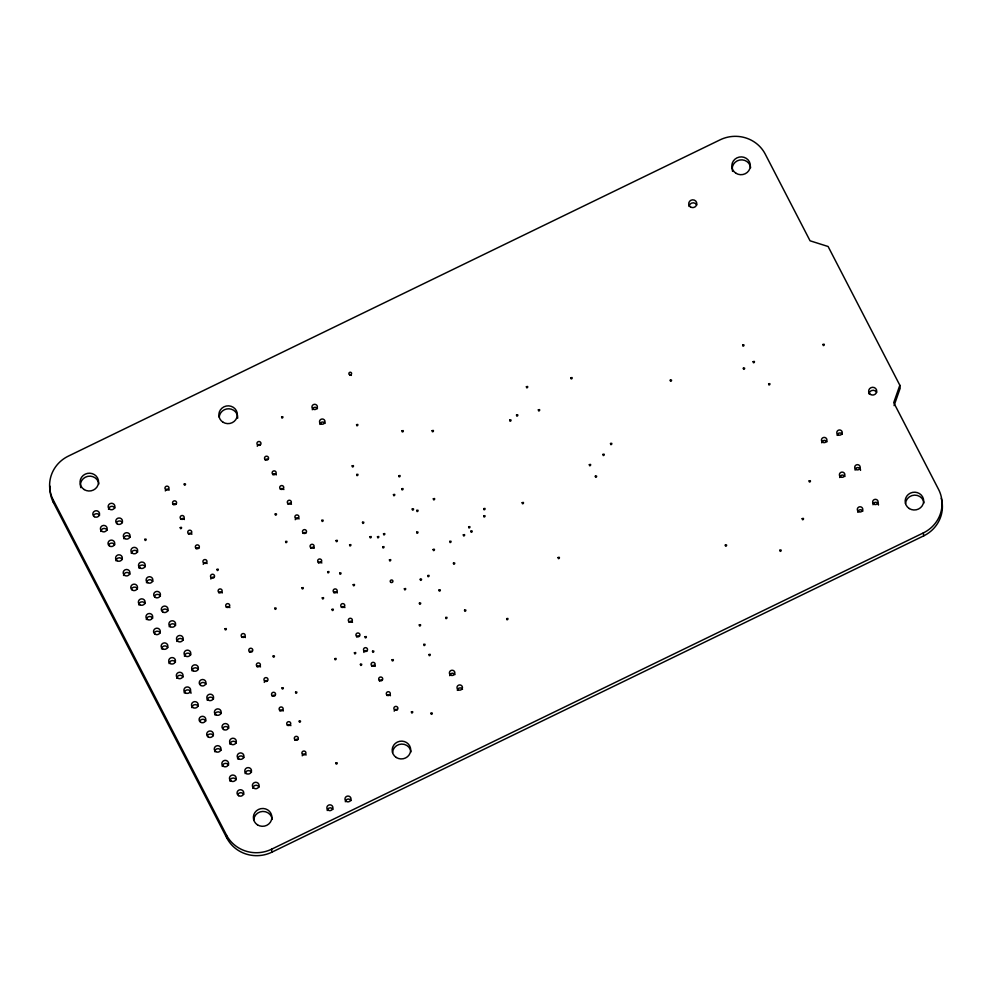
<?xml version="1.0" encoding="UTF-8"?>
<svg xmlns="http://www.w3.org/2000/svg" width="992" height="992" viewBox="0 0 992 992"><rect width="100%" height="100%" fill="white"/><g stroke="black" fill="none" stroke-linecap="round" stroke-linejoin="round"><path stroke-width="1.49" d="M53.444 502.622L53.097 499.67A33.691 32.389 -6.7 0 1 68.336 456.122L720.118 139.822A33.691 32.389 -6.7 0 1 765.229 154.082L810.055 240.796L828.109 246.5L899.831 385.243L893.73 402.665L938.556 489.378A33.691 32.389 -6.7 0 1 923.329 532.927L923.664 535.878L271.882 852.178A33.691 32.389 -6.7 0 1 226.771 837.918L53.444 502.622A33.691 32.389 -6.7 0 1 50.009 486.204M894.077 405.616L900.178 388.194L899.831 385.243M53.097 499.67L226.424 834.966A33.691 32.389 -6.7 0 0 271.535 849.226L923.329 532.927M271.535 849.226L271.882 852.178M226.424 834.966L226.771 837.918M356.599 636.802A2.021 1.947 -6.7 0 1 359.402 636.232M108.922 544.521A3.373 3.236 -6.7 0 1 114.737 544.831M207.179 700.191A3.373 3.236 -6.7 0 1 213.565 698.901M154.616 595.82A3.373 3.236 -6.7 0 1 160.431 596.118M184.264 692.949A3.373 3.236 -6.7 0 1 187.835 689.886A3.373 3.236 -6.7 0 1 190.985 693.309M207.588 735.407A3.373 3.236 -6.7 0 1 213.416 735.717M214.78 714.872A3.373 3.236 -6.7 0 1 221.154 713.595M191.853 707.631A3.373 3.236 -6.7 0 1 198.239 706.341M169.235 626.77A3.373 3.236 -6.7 0 1 175.609 625.493M229.958 744.248A3.373 3.236 -6.7 0 1 236.332 742.958M280.389 489.391A2.021 1.947 -6.7 0 1 283.886 489.564M138.719 604.847A3.373 3.236 -6.7 0 1 145.105 603.558M200.148 683.91A3.373 3.236 -6.7 0 1 205.976 684.22M214.632 751.688A3.373 3.236 -6.7 0 1 221.005 750.398M226.374 607.439A2.021 1.947 -6.7 0 1 229.859 607.625M176.675 678.268A3.373 3.236 -6.7 0 1 183.049 676.978M218.786 592.757A2.021 1.947 -6.7 0 1 222.27 592.943M192.002 670.828A3.373 3.236 -6.7 0 1 198.388 669.538M210.85 579.03A2.021 1.947 -6.7 0 1 213.987 577.505M203.261 564.349A2.021 1.947 -6.7 0 1 207.092 563.568M169.086 663.586A3.373 3.236 -6.7 0 1 175.46 662.296M184.413 656.146A3.373 3.236 -6.7 0 1 190.786 654.856M237.547 758.93A3.373 3.236 -6.7 0 1 243.92 757.64M196.007 548.7A2.021 1.947 -6.7 0 1 198.809 548.142M188.418 534.018A2.021 1.947 -6.7 0 1 191.915 534.204M161.498 648.892A3.373 3.236 -6.7 0 1 167.871 647.615M222.22 766.37A3.373 3.236 -6.7 0 1 228.594 765.08M176.824 641.464A3.373 3.236 -6.7 0 1 183.198 640.175M180.829 519.337A2.021 1.947 -6.7 0 1 184.326 519.523M165.317 490.928A2.021 1.947 -6.7 0 1 169.136 490.147M154.467 632.623A3.373 3.236 -6.7 0 1 160.282 632.921M173.24 504.655A2.021 1.947 -6.7 0 1 176.043 504.085M272.8 474.697A2.021 1.947 -6.7 0 1 276.297 474.883M245.136 773.611A3.373 3.236 -6.7 0 1 251.509 772.322M146.32 619.529A3.373 3.236 -6.7 0 1 152.694 618.239M257.288 446.288A2.021 1.947 -6.7 0 1 260.425 444.763M265.211 460.015A2.021 1.947 -6.7 0 1 268.014 459.457M162.204 610.502A3.373 3.236 -6.7 0 1 168.02 610.799M222.927 727.967A3.373 3.236 -6.7 0 1 228.743 728.277M839.74 477.524A2.74 2.629 -6.7 0 1 844.924 476.47M855.067 470.084A2.74 2.629 -6.7 0 1 857.968 467.592A2.74 2.629 -6.7 0 1 860.523 470.369M821.81 442.829A2.74 2.629 -6.7 0 1 826.993 441.787M837.136 435.389A2.74 2.629 -6.7 0 1 842.32 434.347M319.883 424.427A2.74 2.629 -6.7 0 1 325.054 423.386M312.282 409.746A2.74 2.629 -6.7 0 1 317.465 408.704M449.748 675.664A2.74 2.629 -6.7 0 1 454.931 674.622M457.337 690.358A2.74 2.629 -6.7 0 1 462.52 689.304M237.956 794.146A3.373 3.236 -6.7 0 1 243.772 794.443M394.208 711.177A2.021 1.947 -6.7 0 1 397.346 709.652M386.954 695.528A2.021 1.947 -6.7 0 1 390.451 695.714M379.366 680.847A2.021 1.947 -6.7 0 1 382.168 680.289M287.395 725.487A2.021 1.947 -6.7 0 1 290.879 725.673M252.724 788.293A3.373 3.236 -6.7 0 1 259.11 787.003M200 720.725A3.373 3.236 -6.7 0 1 205.828 721.023M229.809 781.051A3.373 3.236 -6.7 0 1 236.183 779.762M241.85 637.385A2.021 1.947 -6.7 0 1 245.346 637.571M249.438 652.066A2.021 1.947 -6.7 0 1 252.241 651.496M857.671 512.207A2.74 2.629 -6.7 0 1 862.854 511.153M257.027 666.748A2.021 1.947 -6.7 0 1 260.524 666.934M108.512 509.305A3.373 3.236 -6.7 0 1 114.886 508.016M264.281 682.384A2.021 1.947 -6.7 0 1 267.418 680.872M93.744 515.146A3.373 3.236 -6.7 0 1 99.56 515.456M272.217 696.111A2.021 1.947 -6.7 0 1 275.007 695.553M116.659 522.4A3.373 3.236 -6.7 0 1 122.475 522.697M279.806 710.805A2.021 1.947 -6.7 0 1 283.29 710.979M100.775 531.427A3.373 3.236 -6.7 0 1 107.148 530.137M294.984 740.168A2.021 1.947 -6.7 0 1 297.786 739.598M123.69 538.668A3.373 3.236 -6.7 0 1 130.064 537.391M302.238 755.805A2.021 1.947 -6.7 0 1 306.069 755.036M131.279 553.362A3.373 3.236 -6.7 0 1 137.665 552.073M318.345 562.799A2.021 1.947 -6.7 0 1 321.842 562.985M115.952 560.79A3.373 3.236 -6.7 0 1 122.326 559.513M310.756 548.117A2.021 1.947 -6.7 0 1 314.241 548.303M138.868 568.044A3.373 3.236 -6.7 0 1 145.254 566.754M303.168 533.436A2.021 1.947 -6.7 0 1 305.97 532.865M123.541 575.484A3.373 3.236 -6.7 0 1 129.927 574.194M295.244 519.709A2.021 1.947 -6.7 0 1 299.063 518.94M146.456 582.726A3.373 3.236 -6.7 0 1 152.842 581.436M287.978 504.072A2.021 1.947 -6.7 0 1 291.474 504.258M131.688 588.566A3.373 3.236 -6.7 0 1 137.516 588.876M363.853 652.438A2.021 1.947 -6.7 0 1 366.99 650.913M371.777 666.165A2.021 1.947 -6.7 0 1 375.274 666.351M392.547 752.494A9.263 8.903 -6.7 0 1 401.574 744.074A9.263 8.903 -6.7 0 1 410.986 751.936M80.774 487.655A9.263 8.903 -6.7 0 1 87.829 476.334A9.263 8.903 -6.7 0 1 98.853 483.997M869.017 393.923A4.042 3.881 -6.7 0 1 876.668 392.373M219.22 417.198A9.263 8.903 -6.7 0 1 229.053 408.791A9.263 8.903 -6.7 0 1 237.696 418.178M732.555 171.356A9.263 8.903 -6.7 0 1 739.623 160.034A9.263 8.903 -6.7 0 1 750.646 167.698M905.522 503.552A9.263 8.903 -6.7 0 1 914.55 495.132A9.263 8.903 -6.7 0 1 923.974 502.994M941.234 498.244A33.691 32.389 -6.7 0 1 923.664 535.878M253.729 819.863A9.263 8.903 -6.7 0 1 262.768 811.444A9.263 8.903 -6.7 0 1 272.18 819.293M327.211 810.538A3.038 2.914 -6.7 0 1 332.952 809.385M345.315 801.759A3.038 2.914 -6.7 0 1 351.056 800.594M689.068 206.46A4.042 3.881 -6.7 0 1 696.719 204.91M350.002 375.336A1.352 1.29 -6.7 0 1 351.342 375.41M872.997 504.767A2.74 2.629 -6.7 0 1 875.899 502.287A2.74 2.629 -6.7 0 1 878.453 505.052M349.01 622.12A2.021 1.947 -6.7 0 1 352.495 622.306M341.409 607.439A2.021 1.947 -6.7 0 1 344.906 607.612M333.82 592.745A2.021 1.947 -6.7 0 1 337.317 592.931M144.832 539.326C144.82 542.612 147.932 537.986 144.832 539.326M184.202 484.059C184.19 487.345 187.302 482.72 184.202 484.059M180.259 527.558C180.259 530.832 183.359 526.206 180.259 527.558M216.988 569.383C216.975 572.669 220.088 568.044 216.988 569.383M281.604 416.913C281.592 420.199 284.692 415.574 281.604 416.913M225.035 628.754C225.023 632.04 228.123 627.415 225.035 628.754M275.181 514.03C275.181 517.316 278.281 512.69 275.181 514.03M285.609 541.508C285.609 544.794 288.709 540.169 285.609 541.508M274.809 608.22C274.796 611.506 277.909 606.881 274.809 608.22M273.11 656.047C273.098 659.333 276.21 654.708 273.11 656.047M321.842 520.316C321.83 523.59 324.942 518.977 321.842 520.316M356.562 424.65C356.55 427.924 359.662 423.299 356.562 424.65M301.99 587.797C301.977 591.071 305.09 586.458 301.99 587.797M352.172 465.818C352.16 469.104 355.272 464.479 352.172 465.818M282.013 687.878C282.001 691.164 285.113 686.538 282.013 687.878M356.661 474.486C356.649 477.772 359.761 473.147 356.661 474.486M336.065 540.528C336.052 543.814 339.165 539.189 336.065 540.528M327.658 571.727C327.645 575 330.758 570.388 327.658 571.727M322.276 597.829C322.276 601.115 325.376 596.49 322.276 597.829M295.554 692.156C295.542 695.442 298.642 690.816 295.554 692.156M339.698 573.116C339.686 576.389 342.798 571.776 339.698 573.116M349.593 544.806C349.593 548.092 352.693 543.467 349.593 544.806M332.022 609.373C332.01 612.659 335.122 608.034 332.022 609.373M362.489 522.276C362.477 525.562 365.589 520.936 362.489 522.276M299.2 721.122C299.187 724.396 302.3 719.783 299.2 721.122M402.008 430.788C401.996 434.074 405.108 429.449 402.008 430.788M353.202 584.635C353.189 587.921 356.302 583.296 353.202 584.635M369.954 536.734C369.954 540.02 373.054 535.395 369.954 536.734M334.837 658.626C334.825 661.912 337.937 657.287 334.837 658.626M377.493 536.697C377.481 539.983 380.581 535.358 377.493 536.697M398.821 475.726C398.809 479.012 401.909 474.387 398.821 475.726M393.464 494.586C393.464 497.872 396.564 493.247 393.464 494.586M383.52 533.77C383.52 537.044 386.62 532.419 383.52 533.77M401.772 488.758C401.76 492.032 404.872 487.407 401.772 488.758M382.714 546.815C382.714 550.089 385.814 545.464 382.714 546.815M354.429 652.736C354.429 656.022 357.529 651.397 354.429 652.736M432.128 430.64C432.115 433.926 435.228 429.3 432.128 430.64M389.447 559.823C389.434 563.096 392.534 558.471 389.447 559.823M365.044 636.74C365.031 640.026 368.131 635.401 365.044 636.74M412.238 508.983C412.226 512.269 415.338 507.644 412.238 508.983M360.406 664.293C360.406 667.579 363.506 662.954 360.406 664.293M416.752 510.409C416.739 513.695 419.839 509.07 416.752 510.409M372.508 651.198C372.496 654.472 375.608 649.847 372.508 651.198M335.916 762.96C335.904 766.233 339.016 761.608 335.916 762.96M416.665 532.146C416.652 535.432 419.752 530.807 416.665 532.146M433.355 498.74C433.343 502.014 436.455 497.389 433.355 498.74M404.389 588.727C404.376 592.001 407.476 587.376 404.389 588.727M392.051 659.792C392.038 663.065 395.151 658.452 392.051 659.792M420.236 579.229C420.224 582.502 423.336 577.877 420.236 579.229M433.157 549.456C433.144 552.73 436.244 548.117 433.157 549.456M427.775 575.558C427.763 578.844 430.875 574.219 427.775 575.558M419.38 603.136C419.368 606.422 422.48 601.797 419.38 603.136M419.294 624.873C419.281 628.159 422.394 623.534 419.294 624.873M449.748 541.396C449.736 544.682 452.848 540.057 449.748 541.396M439.01 589.992C438.997 593.278 442.11 588.653 439.01 589.992M423.733 644.416C423.72 647.689 426.833 643.076 423.733 644.416M453.431 563.121C453.418 566.395 456.518 561.77 453.431 563.121M463.326 534.812C463.314 538.098 466.426 533.473 463.326 534.812M468.633 526.814C468.621 530.1 471.733 525.475 468.633 526.814M470.878 531.154C470.865 534.428 473.965 529.802 470.878 531.154M509.714 420.1C509.702 423.386 512.814 418.76 509.714 420.1M428.966 654.534C428.953 657.808 432.066 653.182 428.966 654.534M411.42 711.859C411.407 715.133 414.52 710.508 411.42 711.859M445.681 617.495C445.668 620.781 448.781 616.156 445.681 617.495M483.761 508.623C483.749 511.909 486.861 507.284 483.761 508.623M516.51 414.991C516.51 418.277 519.61 413.652 516.51 414.991M526.417 386.682C526.405 389.968 529.517 385.342 526.417 386.682M483.736 515.865C483.724 519.151 486.836 514.526 483.736 515.865M464.529 610.154C464.516 613.44 467.629 608.815 464.529 610.154M430.987 713.198C430.974 716.484 434.087 711.859 430.987 713.198M538.371 409.808C538.358 413.094 541.471 408.468 538.371 409.808M522.189 502.634C522.176 505.92 525.276 501.295 522.189 502.634M570.871 377.766C570.859 381.052 573.971 376.427 570.871 377.766M506.664 618.636C506.652 621.91 509.752 617.297 506.664 618.636M589.347 464.616C589.335 467.902 592.447 463.276 589.347 464.616M558.099 557.516C558.087 560.79 561.199 556.177 558.099 557.516M595.324 476.172C595.312 479.458 598.424 474.833 595.324 476.172M602.938 454.398C602.925 457.684 606.038 453.059 602.938 454.398M610.514 443.498C610.502 446.784 613.614 442.159 610.514 443.498M670.245 380.159C670.232 383.445 673.345 378.82 670.245 380.159M742.673 345.018C742.661 348.304 745.761 343.678 742.673 345.018M743.33 368.193C743.318 371.479 746.43 366.854 743.33 368.193M753.139 361.621C753.126 364.907 756.239 360.282 753.139 361.621M768.626 383.83C768.614 387.116 771.726 382.49 768.626 383.83M725.301 545.067C725.288 548.353 728.401 543.728 725.301 545.067M822.988 344.435C822.976 347.721 826.088 343.096 822.988 344.435M779.861 550.225C779.848 553.511 782.961 548.886 779.861 550.225M809.125 480.884C809.125 484.17 812.225 479.545 809.125 480.884M802.206 518.593C802.193 521.879 805.293 517.254 802.206 518.593M356.81 636.542A2.021 1.947 -6.7 0 0 359.947 635.016A2.021 1.947 -6.7 0 0 357.033 633.181A2.021 1.947 -6.7 0 0 356.81 636.542M132.432 553.3A3.373 3.236 -6.7 0 0 137.652 550.758A3.373 3.236 -6.7 0 0 132.804 547.696A3.373 3.236 -6.7 0 0 132.432 553.3M117.106 560.74A3.373 3.236 -6.7 0 0 122.326 558.198A3.373 3.236 -6.7 0 0 117.478 555.136A3.373 3.236 -6.7 0 0 117.106 560.74M147.61 582.664A3.373 3.236 -6.7 0 0 152.842 580.122A3.373 3.236 -6.7 0 0 147.982 577.059A3.373 3.236 -6.7 0 0 147.61 582.664M132.283 590.104A3.373 3.236 -6.7 0 0 137.504 587.562A3.373 3.236 -6.7 0 0 132.655 584.499A3.373 3.236 -6.7 0 0 132.283 590.104M140.021 567.982A3.373 3.236 -6.7 0 0 145.241 565.44A3.373 3.236 -6.7 0 0 140.393 562.377A3.373 3.236 -6.7 0 0 140.021 567.982M124.694 575.422A3.373 3.236 -6.7 0 0 129.915 572.88A3.373 3.236 -6.7 0 0 125.066 569.817A3.373 3.236 -6.7 0 0 124.694 575.422M155.198 597.345A3.373 3.236 -6.7 0 0 160.431 594.816A3.373 3.236 -6.7 0 0 155.57 591.74A3.373 3.236 -6.7 0 0 155.198 597.345M139.872 604.785A3.373 3.236 -6.7 0 0 145.092 602.256A3.373 3.236 -6.7 0 0 140.244 599.18A3.373 3.236 -6.7 0 0 139.872 604.785M162.787 612.027A3.373 3.236 -6.7 0 0 168.02 609.497A3.373 3.236 -6.7 0 0 163.159 606.422A3.373 3.236 -6.7 0 0 162.787 612.027M170.376 626.708A3.373 3.236 -6.7 0 0 175.609 624.179A3.373 3.236 -6.7 0 0 170.748 621.116A3.373 3.236 -6.7 0 0 170.376 626.708M155.05 634.148A3.373 3.236 -6.7 0 0 160.282 631.619A3.373 3.236 -6.7 0 0 155.422 628.544A3.373 3.236 -6.7 0 0 155.05 634.148M177.977 641.402A3.373 3.236 -6.7 0 0 183.198 638.86A3.373 3.236 -6.7 0 0 178.349 635.798A3.373 3.236 -6.7 0 0 177.977 641.402M162.638 648.842A3.373 3.236 -6.7 0 0 167.871 646.3A3.373 3.236 -6.7 0 0 163.01 643.238A3.373 3.236 -6.7 0 0 162.638 648.842M185.566 656.084A3.373 3.236 -6.7 0 0 190.786 653.542A3.373 3.236 -6.7 0 0 185.938 650.479A3.373 3.236 -6.7 0 0 185.566 656.084M170.227 663.524A3.373 3.236 -6.7 0 0 175.46 660.982A3.373 3.236 -6.7 0 0 170.599 657.919A3.373 3.236 -6.7 0 0 170.227 663.524M147.461 619.467A3.373 3.236 -6.7 0 0 152.694 616.937A3.373 3.236 -6.7 0 0 147.833 613.862A3.373 3.236 -6.7 0 0 147.461 619.467M193.155 670.766A3.373 3.236 -6.7 0 0 198.375 668.224A3.373 3.236 -6.7 0 0 193.527 665.161A3.373 3.236 -6.7 0 0 193.155 670.766M177.828 678.206A3.373 3.236 -6.7 0 0 183.049 675.664A3.373 3.236 -6.7 0 0 178.2 672.601A3.373 3.236 -6.7 0 0 177.828 678.206M200.744 685.447A3.373 3.236 -6.7 0 0 205.964 682.918A3.373 3.236 -6.7 0 0 201.116 679.842A3.373 3.236 -6.7 0 0 200.744 685.447M185.417 692.887A3.373 3.236 -6.7 0 0 190.638 690.358A3.373 3.236 -6.7 0 0 185.789 687.282A3.373 3.236 -6.7 0 0 185.417 692.887M193.006 707.569A3.373 3.236 -6.7 0 0 198.226 705.039A3.373 3.236 -6.7 0 0 193.378 701.964A3.373 3.236 -6.7 0 0 193.006 707.569M215.921 714.81A3.373 3.236 -6.7 0 0 221.154 712.281A3.373 3.236 -6.7 0 0 216.293 709.218A3.373 3.236 -6.7 0 0 215.921 714.81M200.595 722.25A3.373 3.236 -6.7 0 0 205.815 719.721A3.373 3.236 -6.7 0 0 200.967 716.646A3.373 3.236 -6.7 0 0 200.595 722.25M208.332 700.129A3.373 3.236 -6.7 0 0 213.565 697.599A3.373 3.236 -6.7 0 0 208.704 694.524A3.373 3.236 -6.7 0 0 208.332 700.129M208.184 736.944A3.373 3.236 -6.7 0 0 213.416 734.402A3.373 3.236 -6.7 0 0 208.556 731.34A3.373 3.236 -6.7 0 0 208.184 736.944M231.099 744.186A3.373 3.236 -6.7 0 0 236.332 741.644A3.373 3.236 -6.7 0 0 231.471 738.581A3.373 3.236 -6.7 0 0 231.099 744.186M226.585 607.178A2.021 1.947 -6.7 0 0 229.722 605.653A2.021 1.947 -6.7 0 0 226.808 603.818A2.021 1.947 -6.7 0 0 226.585 607.178M280.612 489.13A2.021 1.947 -6.7 0 0 283.749 487.605A2.021 1.947 -6.7 0 0 280.835 485.758A2.021 1.947 -6.7 0 0 280.612 489.13M218.996 592.497A2.021 1.947 -6.7 0 0 222.134 590.972A2.021 1.947 -6.7 0 0 219.22 589.136A2.021 1.947 -6.7 0 0 218.996 592.497M215.772 751.626A3.373 3.236 -6.7 0 0 221.005 749.084A3.373 3.236 -6.7 0 0 216.144 746.021A3.373 3.236 -6.7 0 0 215.772 751.626M211.408 577.815A2.021 1.947 -6.7 0 0 214.545 576.29A2.021 1.947 -6.7 0 0 211.631 574.442A2.021 1.947 -6.7 0 0 211.408 577.815M238.688 758.868A3.373 3.236 -6.7 0 0 243.92 756.326A3.373 3.236 -6.7 0 0 239.06 753.263A3.373 3.236 -6.7 0 0 238.688 758.868M203.819 563.121A2.021 1.947 -6.7 0 0 206.956 561.608A2.021 1.947 -6.7 0 0 204.042 559.761A2.021 1.947 -6.7 0 0 203.819 563.121M196.23 548.44A2.021 1.947 -6.7 0 0 199.355 546.914A2.021 1.947 -6.7 0 0 196.453 545.079A2.021 1.947 -6.7 0 0 196.23 548.44M188.629 533.758A2.021 1.947 -6.7 0 0 191.766 532.233A2.021 1.947 -6.7 0 0 188.852 530.398A2.021 1.947 -6.7 0 0 188.629 533.758M223.361 766.308A3.373 3.236 -6.7 0 0 228.594 763.766A3.373 3.236 -6.7 0 0 223.733 760.703A3.373 3.236 -6.7 0 0 223.361 766.308M181.04 519.076A2.021 1.947 -6.7 0 0 184.177 517.551A2.021 1.947 -6.7 0 0 181.263 515.716A2.021 1.947 -6.7 0 0 181.04 519.076M165.862 489.713A2.021 1.947 -6.7 0 0 169 488.188A2.021 1.947 -6.7 0 0 166.086 486.34A2.021 1.947 -6.7 0 0 165.862 489.713M173.451 504.395A2.021 1.947 -6.7 0 0 176.588 502.87A2.021 1.947 -6.7 0 0 173.674 501.034A2.021 1.947 -6.7 0 0 173.451 504.395M273.023 474.436A2.021 1.947 -6.7 0 0 276.148 472.924A2.021 1.947 -6.7 0 0 273.246 471.076A2.021 1.947 -6.7 0 0 273.023 474.436M246.289 773.549A3.373 3.236 -6.7 0 0 251.509 771.02A3.373 3.236 -6.7 0 0 246.661 767.944A3.373 3.236 -6.7 0 0 246.289 773.549M257.833 445.073A2.021 1.947 -6.7 0 0 260.97 443.548A2.021 1.947 -6.7 0 0 258.056 441.713A2.021 1.947 -6.7 0 0 257.833 445.073M265.422 459.755A2.021 1.947 -6.7 0 0 268.559 458.242A2.021 1.947 -6.7 0 0 265.645 456.394A2.021 1.947 -6.7 0 0 265.422 459.755M223.51 729.504A3.373 3.236 -6.7 0 0 228.743 726.962A3.373 3.236 -6.7 0 0 223.882 723.9A3.373 3.236 -6.7 0 0 223.51 729.504M873.865 504.159A2.74 2.629 -6.7 0 0 878.106 502.101A2.74 2.629 -6.7 0 0 874.175 499.608A2.74 2.629 -6.7 0 0 873.865 504.159M242.06 637.124A2.021 1.947 -6.7 0 0 245.198 635.599A2.021 1.947 -6.7 0 0 242.284 633.764A2.021 1.947 -6.7 0 0 242.06 637.124M334.044 592.484A2.021 1.947 -6.7 0 0 337.181 590.972A2.021 1.947 -6.7 0 0 334.267 589.124A2.021 1.947 -6.7 0 0 334.044 592.484M840.608 476.916A2.74 2.629 -6.7 0 0 844.849 474.858A2.74 2.629 -6.7 0 0 840.906 472.366A2.74 2.629 -6.7 0 0 840.608 476.916M341.632 607.166A2.021 1.947 -6.7 0 0 344.77 605.653A2.021 1.947 -6.7 0 0 341.856 603.806A2.021 1.947 -6.7 0 0 341.632 607.166M855.935 469.476A2.74 2.629 -6.7 0 0 860.176 467.418A2.74 2.629 -6.7 0 0 856.245 464.926A2.74 2.629 -6.7 0 0 855.935 469.476M349.221 621.86A2.021 1.947 -6.7 0 0 352.358 620.335A2.021 1.947 -6.7 0 0 349.444 618.487A2.021 1.947 -6.7 0 0 349.221 621.86M822.678 442.234A2.74 2.629 -6.7 0 0 826.919 440.163A2.74 2.629 -6.7 0 0 822.976 437.683A2.74 2.629 -6.7 0 0 822.678 442.234M838.004 434.794A2.74 2.629 -6.7 0 0 842.245 432.735A2.74 2.629 -6.7 0 0 838.314 430.243A2.74 2.629 -6.7 0 0 838.004 434.794M364.399 651.223A2.021 1.947 -6.7 0 0 367.536 649.698A2.021 1.947 -6.7 0 0 364.622 647.863A2.021 1.947 -6.7 0 0 364.399 651.223M320.738 423.82A2.74 2.629 -6.7 0 0 324.992 421.761A2.74 2.629 -6.7 0 0 321.048 419.269A2.74 2.629 -6.7 0 0 320.738 423.82M371.988 665.905A2.021 1.947 -6.7 0 0 375.125 664.38A2.021 1.947 -6.7 0 0 372.211 662.544A2.021 1.947 -6.7 0 0 371.988 665.905M313.15 409.138A2.74 2.629 -6.7 0 0 317.403 407.08A2.74 2.629 -6.7 0 0 313.46 404.587A2.74 2.629 -6.7 0 0 313.15 409.138M379.576 680.586A2.021 1.947 -6.7 0 0 382.714 679.074A2.021 1.947 -6.7 0 0 379.8 677.226A2.021 1.947 -6.7 0 0 379.576 680.586M450.616 675.068A2.74 2.629 -6.7 0 0 454.857 673.01A2.74 2.629 -6.7 0 0 450.914 670.518A2.74 2.629 -6.7 0 0 450.616 675.068M387.178 695.268A2.021 1.947 -6.7 0 0 390.302 693.755A2.021 1.947 -6.7 0 0 387.401 691.908A2.021 1.947 -6.7 0 0 387.178 695.268M458.205 689.75A2.74 2.629 -6.7 0 0 462.446 687.692A2.74 2.629 -6.7 0 0 458.502 685.199A2.74 2.629 -6.7 0 0 458.205 689.75M394.766 709.962A2.021 1.947 -6.7 0 0 397.904 708.437A2.021 1.947 -6.7 0 0 394.99 706.589A2.021 1.947 -6.7 0 0 394.766 709.962M238.551 795.671A3.373 3.236 -6.7 0 0 243.772 793.141A3.373 3.236 -6.7 0 0 238.923 790.066A3.373 3.236 -6.7 0 0 238.551 795.671M253.878 788.231A3.373 3.236 -6.7 0 0 259.098 785.701A3.373 3.236 -6.7 0 0 254.25 782.626A3.373 3.236 -6.7 0 0 253.878 788.231M230.95 780.989A3.373 3.236 -6.7 0 0 236.183 778.447A3.373 3.236 -6.7 0 0 231.322 775.384A3.373 3.236 -6.7 0 0 230.95 780.989M109.504 546.046A3.373 3.236 -6.7 0 0 114.737 543.517A3.373 3.236 -6.7 0 0 109.876 540.454A3.373 3.236 -6.7 0 0 109.504 546.046M295.194 739.908A2.021 1.947 -6.7 0 0 298.332 738.383A2.021 1.947 -6.7 0 0 295.418 736.548A2.021 1.947 -6.7 0 0 295.194 739.908M858.539 511.599A2.74 2.629 -6.7 0 0 862.78 509.541A2.74 2.629 -6.7 0 0 858.836 507.048A2.74 2.629 -6.7 0 0 858.539 511.599M249.662 651.806A2.021 1.947 -6.7 0 0 252.786 650.281A2.021 1.947 -6.7 0 0 249.885 648.446A2.021 1.947 -6.7 0 0 249.662 651.806M109.653 509.243A3.373 3.236 -6.7 0 0 114.886 506.714A3.373 3.236 -6.7 0 0 110.025 503.638A3.373 3.236 -6.7 0 0 109.653 509.243M257.25 666.488A2.021 1.947 -6.7 0 0 260.388 664.962A2.021 1.947 -6.7 0 0 257.474 663.127A2.021 1.947 -6.7 0 0 257.25 666.488M94.327 516.683A3.373 3.236 -6.7 0 0 99.56 514.154A3.373 3.236 -6.7 0 0 94.699 511.078A3.373 3.236 -6.7 0 0 94.327 516.683M264.839 681.169A2.021 1.947 -6.7 0 0 267.976 679.656A2.021 1.947 -6.7 0 0 265.062 677.809A2.021 1.947 -6.7 0 0 264.839 681.169M117.254 523.925A3.373 3.236 -6.7 0 0 122.475 521.395A3.373 3.236 -6.7 0 0 117.626 518.32A3.373 3.236 -6.7 0 0 117.254 523.925M272.428 695.851A2.021 1.947 -6.7 0 0 275.565 694.338A2.021 1.947 -6.7 0 0 272.651 692.49A2.021 1.947 -6.7 0 0 272.428 695.851M101.916 531.365A3.373 3.236 -6.7 0 0 107.148 528.835A3.373 3.236 -6.7 0 0 102.288 525.76A3.373 3.236 -6.7 0 0 101.916 531.365M280.017 710.545A2.021 1.947 -6.7 0 0 283.154 709.02A2.021 1.947 -6.7 0 0 280.24 707.172A2.021 1.947 -6.7 0 0 280.017 710.545M124.843 538.619A3.373 3.236 -6.7 0 0 130.064 536.077A3.373 3.236 -6.7 0 0 125.215 533.014A3.373 3.236 -6.7 0 0 124.843 538.619M287.606 725.226A2.021 1.947 -6.7 0 0 290.743 723.701A2.021 1.947 -6.7 0 0 287.829 721.866A2.021 1.947 -6.7 0 0 287.606 725.226M302.783 754.59A2.021 1.947 -6.7 0 0 305.92 753.064A2.021 1.947 -6.7 0 0 303.006 751.229A2.021 1.947 -6.7 0 0 302.783 754.59M318.556 562.538A2.021 1.947 -6.7 0 0 321.693 561.026A2.021 1.947 -6.7 0 0 318.779 559.178A2.021 1.947 -6.7 0 0 318.556 562.538M310.967 547.857A2.021 1.947 -6.7 0 0 314.104 546.332A2.021 1.947 -6.7 0 0 311.19 544.496A2.021 1.947 -6.7 0 0 310.967 547.857M303.378 533.175A2.021 1.947 -6.7 0 0 306.516 531.65A2.021 1.947 -6.7 0 0 303.602 529.815A2.021 1.947 -6.7 0 0 303.378 533.175M295.79 518.494A2.021 1.947 -6.7 0 0 298.927 516.968A2.021 1.947 -6.7 0 0 296.013 515.133A2.021 1.947 -6.7 0 0 295.79 518.494M288.201 503.812A2.021 1.947 -6.7 0 0 291.338 502.287A2.021 1.947 -6.7 0 0 288.424 500.452A2.021 1.947 -6.7 0 0 288.201 503.812M396.304 757.491A9.263 8.903 -6.7 0 0 410.676 750.522A9.263 8.903 -6.7 0 0 397.321 742.09A9.263 8.903 -6.7 0 0 396.304 757.491M84.171 489.564A9.263 8.903 -6.7 0 0 98.543 482.583A9.263 8.903 -6.7 0 0 85.2 474.151A9.263 8.903 -6.7 0 0 84.171 489.564M222.977 422.195A9.263 8.903 -6.7 0 0 237.348 415.226A9.263 8.903 -6.7 0 0 224.006 406.794A9.263 8.903 -6.7 0 0 222.977 422.195M870.455 394.432A4.042 3.881 -6.7 0 0 876.73 391.394A4.042 3.881 -6.7 0 0 870.902 387.711A4.042 3.881 -6.7 0 0 870.455 394.432M735.965 173.265A9.263 8.903 -6.7 0 0 750.336 166.284A9.263 8.903 -6.7 0 0 736.982 157.852A9.263 8.903 -6.7 0 0 735.965 173.265M909.28 508.549A9.263 8.903 -6.7 0 0 923.651 501.58A9.263 8.903 -6.7 0 0 910.309 493.148A9.263 8.903 -6.7 0 0 909.28 508.549M257.498 824.86A9.263 8.903 -6.7 0 0 271.87 817.879A9.263 8.903 -6.7 0 0 258.515 809.447A9.263 8.903 -6.7 0 0 257.498 824.86M328.203 810.191A3.038 2.914 -6.7 0 0 332.915 807.91A3.038 2.914 -6.7 0 0 328.538 805.144A3.038 2.914 -6.7 0 0 328.203 810.191M346.307 801.4A3.038 2.914 -6.7 0 0 351.019 799.118A3.038 2.914 -6.7 0 0 346.642 796.365A3.038 2.914 -6.7 0 0 346.307 801.4M690.519 206.968A4.042 3.881 -6.7 0 0 696.793 203.93A4.042 3.881 -6.7 0 0 690.965 200.248A4.042 3.881 -6.7 0 0 690.519 206.968M390.823 582.354A1.352 1.29 -6.7 0 0 392.919 581.337A1.352 1.29 -6.7 0 0 390.972 580.109A1.352 1.29 -6.7 0 0 390.823 582.354M349.506 374.629A1.352 1.29 -6.7 0 0 351.59 373.612A1.352 1.29 -6.7 0 0 349.655 372.384A1.352 1.29 -6.7 0 0 349.506 374.629"/></g></svg>
